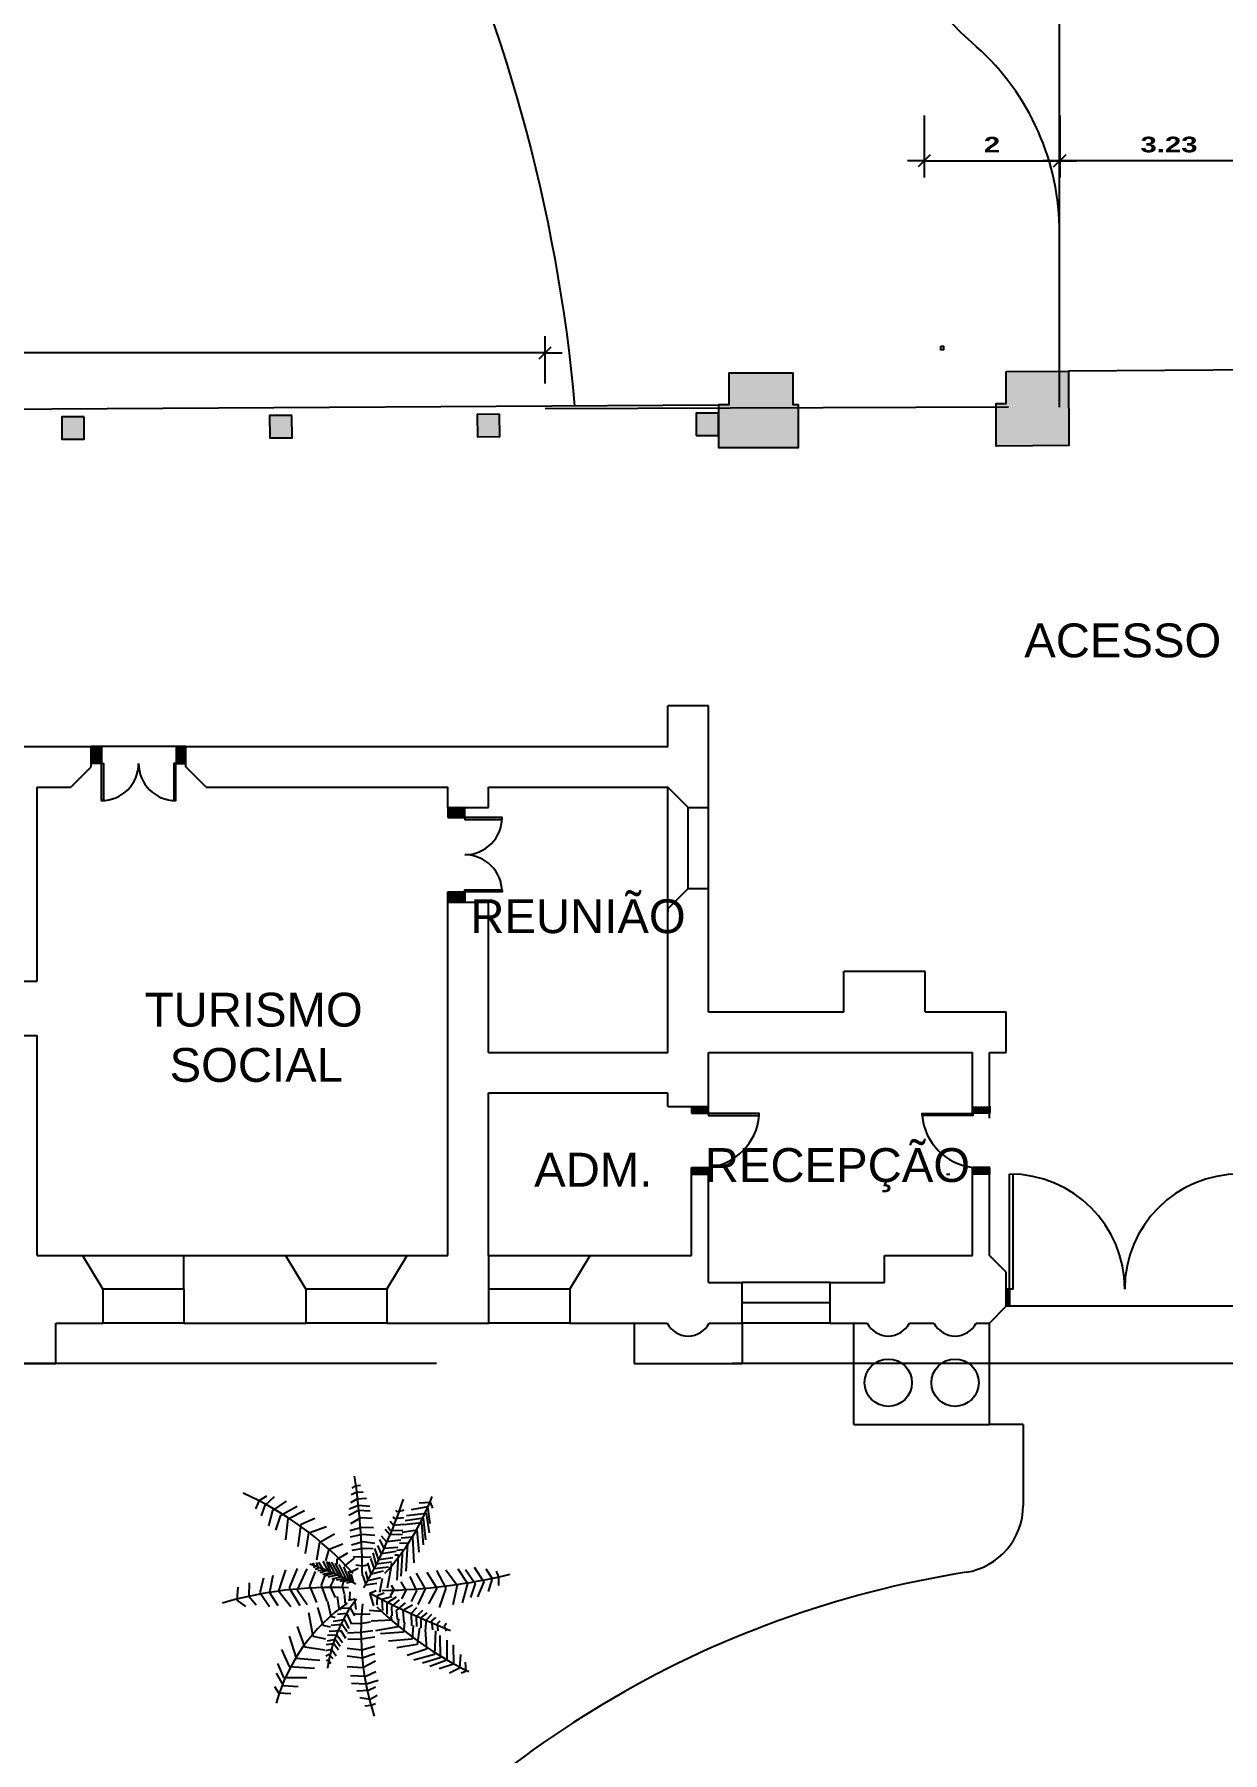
# Model space of a CAD drawing. Extents: x 346 to 515, y 162 to 297.
# Drawn here: x 440.3 to 457.85, y 182.73 to 208.13 of the extents above; entities that cross this region are included whole.
import ezdxf

# ---------------------------------------------------------------- set-up
doc = ezdxf.new("R2010")
doc.units = 0
doc.header["$LTSCALE"] = 35
doc.linetypes.add('HIDDEN', pattern=[0.375, 0.25, -0.125])
doc.layers.get('0').update_dxf_attribs({"linetype": 'CONTINUOUS'})
doc.layers.get('DEFPOINTS').update_dxf_attribs({"color": 2, "linetype": 'CONTINUOUS'})
for name, color, linetype in [('COTAS_100', 13, 'CONTINUOUS'), ('COTAS_125', 13, 'CONTINUOUS'), ('JANELAS', 5, 'CONTINUOUS'), ('JARDIM', 3, 'CONTINUOUS'), ('L_DECA', 7, 'CONTINUOUS'), ('LINVISTA', 13, 'CONTINUOUS'), ('LOCAÇÃO', 7, 'CONTINUOUS'), ('LPISO', 234, 'CONTINUOUS'), ('NOVA-LINHA-PISO', 13, 'CONTINUOUS'), ('NOVO-PILARES', 1, 'CONTINUOUS'), ('PAREDECORTE', 7, 'CONTINUOUS'), ('PAREDEVISTA', 1, 'CONTINUOUS'), ('TEXTO', 2, 'CONTINUOUS')]:
    doc.layers.add(name, color=color, linetype=linetype)
doc.styles.add('ARIAL', font='arial.ttf')
doc.styles.add('REGUA60', font='cityb___.ttf', dxfattribs={"width": 1.4})
doc.dimstyles.get("Standard").update_dxf_attribs({"dimtxt": 0.18, "dimasz": 0.18, "dimexe": 0.18, "dimexo": 0.0625, "dimgap": 0.09, "dimtad": 0, "dimtih": 1, "dimtoh": 1, "dimdec": 4, "dimzin": 0, "dimdsep": 46, "dimtxsty": 'Standard', "dimcen": 0.09, "dimadec": 0, "dimazin": 0, "dimtfac": 1, "dimtdec": 4, "dimtofl": 0, "dimtmove": 0, "dimatfit": 3, "dimfxl": 1, "dimtolj": 1, "dimtzin": 0, "dimarcsym": 0})

# ---------------------------------------------------------------- blocks, each defined once
blk = doc.blocks.new('VGPAL__2')
at = {"color": 0}
for p, q in [((-27.7, 166.1), (-6.3, 180.3)), ((-25.3, 183.6), (-11, 192.8)), ((-22.1, 198.6), (-13.4, 201.9)), ((-13.4, 201.9), (-0.7, 201.9)), ((-11, 192.8), (8, 186.9)), ((-6.3, 180.3), (16, 171.1)), ((-25.3, 142), (-3.9, 156.1)), ((-24.5, 153.6), (-3.9, 167.8)), ((-3.9, 167.8), (16.9, 160.7)), ((-3.9, 156.1), (24.7, 148.6)), ((112.3, 152.9), (126.1, 153.8)), ((126.1, 153.8), (128.6, 146.8)), ((-23.7, 124.5), (-1.5, 141.1)), ((-1.5, 141.1), (27.9, 134.5)), ((87.1, 135.3), (115.6, 135.8)), ((101.4, 145.9), (121.5, 144.6)), ((115.6, 135.8), (122.3, 114.7)), ((121.5, 144.6), (129, 129.6)), ((-115.1, 104.9), (-123.3, 101.6)), ((-22.9, 110.3), (3.3, 124.5)), ((-20.5, 96.2), (3.3, 111.2)), ((3.3, 124.5), (31.9, 114.3)), ((3.3, 111.2), (26.3, 98.7)), ((41.9, 103.2), (51.1, 94.9)), ((46.5, 109), (51.5, 103.2)), ((51.5, 103.2), (64.5, 104.6)), ((51.9, 115.6), (56.1, 111.6)), ((55.3, 125.2), (59.5, 122.1)), ((56.1, 111.6), (66.2, 112.5)), ((59.5, 122.1), (66.6, 124.8)), ((66.2, 109), (101.4, 107.6)), ((72.9, 115.6), (106, 116)), ((80, 125.7), (109.8, 125.7)), ((101.4, 107.6), (109.8, 76.9)), ((106, 116), (113.9, 89.6)), ((109.8, 125.7), (119, 100.6)), ((-123.3, 101.6), (-122.4, 84.7)), ((-92.2, 101.3), (-116.9, 97.6)), ((-116.9, 97.6), (-112.8, 73.1)), ((-78.7, 100), (-107.3, 95.8)), ((-107.3, 95.8), (-103.8, 66.1)), ((-68.3, 94.8), (-100.3, 91.5)), ((-100.3, 91.5), (-96.5, 64)), ((-61, 91.5), (-93.3, 88.7)), ((-93.3, 88.7), (-90.4, 62.4)), ((-50.2, 85.1), (-82.8, 82)), ((-82.8, 82), (-79.3, 60)), ((-34.5, 77.4), (-72.4, 75.6)), ((-18.9, 80.4), (4, 93.7)), ((-14.2, 71.2), (7.2, 81.2)), ((4, 93.7), (27.1, 82.9)), ((7.2, 81.2), (23.1, 72.9)), ((32.2, 81.2), (40.6, 72.9)), ((36.4, 89.6), (45.6, 80.4)), ((39.4, 96.2), (46.9, 87.4)), ((45.6, 80.4), (59.9, 80.8)), ((46.9, 87.4), (61.6, 87.4)), ((51.1, 94.9), (63.7, 94.4)), ((61.6, 85.2), (86.3, 82.1)), ((64.1, 93.6), (93.4, 95.8)), ((86.3, 82.1), (91.3, 51.8)), ((93.4, 95.8), (102.6, 67.2)), ((-112, 62.1), (-109, 52.7)), ((-109, 52.7), (-111.4, 50.2)), ((-100.9, 62.1), (-99.4, 48.4)), ((-91, 62.1), (-89.5, 46.8)), ((-82.3, 60.6), (-81.7, 42.6)), ((-76.4, 60.3), (-75.8, 41.7)), ((-72.4, 75.6), (-70.6, 58.2)), ((-68, 57.9), (-65.1, 36.8)), ((-63, 68.3), (-63.3, 56)), ((-22, 65.8), (-63, 68.3)), ((-56.9, 53.6), (-55.7, 33.4)), ((-53.7, 60.9), (-52.5, 52.1)), ((-14.7, 58.5), (-53.7, 60.9)), ((-50.8, 50.8), (-47.6, 29.1)), ((-45.8, 54.5), (-45.8, 49)), ((-8.6, 52.4), (-45.8, 54.5)), ((-6.3, 57.9), (6.4, 65.4)), ((6.4, 65.4), (19.1, 58.7)), ((16.3, 50.9), (25.1, 37.3)), ((20.5, 55.3), (30.1, 43.9)), ((24.7, 64.1), (36, 50.9)), ((28.5, 75.1), (36.4, 61)), ((36, 50.9), (50.7, 53.1)), ((36.4, 61), (54.4, 62.3)), ((40.6, 72.9), (58.6, 73.8)), ((48.6, 54.4), (60.3, 53.6)), ((54, 63.2), (68.3, 61.9)), ((58.2, 76), (78.3, 74.7)), ((60.3, 53.6), (66.2, 20.6)), ((68.3, 61.9), (70.8, 27.6)), ((78.3, 74.7), (81.3, 39.5)), ((-99.4, 48.4), (-102.3, 46.6)), ((-89.5, 46.8), (-95.3, 42.3)), ((-81.7, 42.6), (-87.5, 38.6)), ((-75.8, 41.7), (-83.4, 34.6)), ((-65.1, 36.8), (-73.8, 29.4)), ((-55.7, 33.4), (-68.8, 26.7)), ((-47.6, 29.1), (-59.8, 23.9)), ((-38.8, 25.5), (-55.5, 19.6)), ((-41.5, 45.9), (-38.8, 25.5)), ((-35.4, 43.8), (-32.4, 21.2)), ((-32.4, 44.7), (-33, 42.9)), ((2.8, 38), (-32.4, 44.7)), ((-28.1, 39.8), (-25.5, 19)), ((-22, 31.9), (-17.3, 13.8)), ((-8.3, 9.3), (-12.6, 28.2)), ((-10.9, 30.4), (9.8, 26.4)), ((5.4, 47.8), (-1, 43.8)), ((13.9, 42.6), (5.4, 47.8)), ((10.4, 33.3), (14.6, 22.8)), ((15.9, 44.3), (19.7, 29.8)), ((19.7, 29.8), (36.4, 30.7)), ((25.1, 37.3), (41.4, 37.3)), ((30.1, 43.9), (44, 44.3)), ((37.7, 30.2), (36.4, 10.9)), ((44, 43), (50.3, 43.9)), ((50.3, 43.9), (51.9, 14)), ((-138.7, 2.2), (-138.2, -7.9)), ((-129.4, 7.1), (-128.6, -7.2)), ((-117.5, 12), (-118.9, -4.5)), ((-110.8, 12.6), (-111.7, -4.5)), ((-99.7, 15.7), (-100.9, -1.4)), ((-86, 17.5), (-86.6, 0.1)), ((-86.6, 0.1), (-81.4, -17.6)), ((-74.7, 19.3), (-76.4, 0.7)), ((-76.4, 0.7), (-72.4, -17)), ((-62.7, 19.6), (-65.4, 1.9)), ((-65.4, 1.9), (-60.4, -15.2)), ((-54.9, 16.9), (-55.7, 2.8)), ((-55.7, 2.8), (-52.5, -14.6)), ((-32.4, 21.2), (-49.3, 16.9)), ((-42.9, 2.5), (-43.2, -12.8)), ((-42.4, 14.2), (-42.9, 2.5)), ((-25.5, 19), (-40.9, 13.5)), ((-17.3, 13.8), (-34.2, 9)), ((-30.7, 8.3), (-29.5, 1.3)), ((-29.5, 1.3), (-30.7, -8.8)), ((-21.4, 5.6), (-8.3, 9.3)), ((-15, 1.6), (-1.6, 5.9)), ((-1.6, 5.9), (-4.2, 22.4)), ((7.2, 21.5), (11.2, 12)), ((11.2, 12), (29.3, 17.5)), ((14.6, 22.8), (28, 22.3)), ((41.4, 12.7), (41.9, -4.1)), ((53.6, 13.1), (55.7, -2.3)), ((66.2, 16.6), (68.7, -1.9)), ((75.8, 19.3), (79.2, -4.1)), ((89.6, 19.3), (94.7, 0.3)), ((94.7, 0.3), (92.2, -21.6)), ((100.1, 19.3), (106.8, 0.8)), ((106.8, 0.8), (103.9, -21.6)), ((111, 20.6), (120.7, 1.7)), ((120.7, 1.7), (119.4, -21.6)), ((126.9, 21), (133.6, 6.1)), ((133.6, 6.1), (132.8, -16.4)), ((139.5, 24.1), (145, 6.9)), ((145, 6.9), (144.1, -15)), ((149.6, 20.6), (154.2, 10)), ((154.2, 10), (155.4, -7.1)), ((161.7, 22.8), (167.6, 12.7)), ((167.6, 12.7), (165.1, -2.7)), ((174.3, 20.6), (176.8, 14)), ((176.8, 14), (177.6, 4.7)), ((-148.7, -1.7), (-147.5, -10.3)), ((-147.5, -10.3), (-144.6, -14.6)), ((-138.2, -7.9), (-134.7, -15.5)), ((-128.6, -7.2), (-123, -16.7)), ((-118.9, -4.5), (-113.7, -18.3)), ((-111.7, -4.5), (-104.4, -19.2)), ((-100.9, -1.4), (-91.9, -16.7)), ((-39.6, -36.2), (-49.1, -20.4)), ((-29.3, -25.4), (-41.2, -10.4)), ((-31.7, -33.6), (-11.3, -23.3)), ((-28.3, -26.7), (-9.6, -18.8)), ((-26, -5.4), (-20.2, -17)), ((-22.2, -19.8), (-8.7, -15.5)), ((-17.4, -15.8), (-6.7, -12.5)), ((-11.3, -23.3), (-8.5, -37.6)), ((-9.6, -18.8), (-6.7, -32.5)), ((-8.7, -15.5), (-6.2, -28.4)), ((-6.7, -12.5), (-4.2, -22.6)), ((11.8, -25.2), (0.2, -28.6)), ((8.6, -17.6), (19.4, -17.9)), ((12.7, -25.3), (24.6, -25)), ((19.4, -17.9), (18.5, -15.8)), ((34.3, -8.2), (19.4, -10.3)), ((19.4, -10.3), (21.4, -20.1)), ((24.6, -25), (25.5, -21.9)), ((32.2, -17), (44.1, -10.4)), ((32.5, -17.7), (33.2, -29.9)), ((40.2, -22.6), (56.6, -14.9)), ((41.4, -35.5), (40.2, -22.6)), ((41.9, -4.1), (41, -11.5)), ((49.4, -26), (62.7, -18.8)), ((55.7, -2.3), (55.3, -14.6)), ((56.2, -28.9), (67.4, -21.5)), ((77.5, -23.4), (66.2, -30.4)), ((68.7, -1.9), (69.5, -20.8)), ((79.2, -4.1), (78.3, -20.3)), ((-65, -62), (-76.9, -40.4)), ((-54.7, -47.9), (-62.6, -27.9)), ((-37.2, -52.9), (-54.7, -47.9)), ((-32.4, -36.2), (-39.6, -36.2)), ((-36.9, -57.4), (-22.9, -50.1)), ((-36.3, -52.2), (-19.6, -45.4)), ((-36, -49), (-19, -40)), ((-35.2, -44.7), (-16.7, -34.2)), ((-33.8, -39.4), (-13.7, -29.1)), ((-22.9, -50.1), (-19.4, -61.3)), ((-19.6, -45.4), (-17.1, -57.8)), ((-19, -40), (-14.4, -55.2)), ((-16.7, -34.2), (-13.1, -49.9)), ((-13.7, -29.1), (-10.1, -43.9)), ((0.9, -46), (-10.1, -40.9)), ((0.2, -28.6), (-6.4, -27.1)), ((16.8, -38.5), (0.9, -46)), ((15.6, -36.4), (33.4, -33.8)), ((22.5, -50.5), (44.4, -45.8)), ((33.4, -33.8), (34.6, -30.3)), ((44.4, -45.8), (46.4, -39)), ((51.8, -42.1), (49.4, -26)), ((57.9, -45.2), (56.2, -28.9)), ((58, -57.4), (60.3, -46.4)), ((66.2, -30.4), (67, -48)), ((84.2, -28.2), (72.5, -36.6)), ((72.5, -36.6), (73.3, -50.7)), ((89.2, -31.8), (79.2, -39.2)), ((79.2, -39.2), (81.3, -51.1)), ((94.7, -34.4), (85.5, -41.4)), ((85.5, -41.4), (86.7, -52.4)), ((103.5, -37.9), (93.8, -44.5)), ((93.8, -44.5), (95.9, -53.3)), ((107.7, -41.9), (101.4, -48)), ((101.4, -48), (103.5, -52.9)), ((114.8, -45.4), (109.8, -48.9)), ((109.8, -48.9), (110.6, -52.4)), ((-91.2, -89.5), (-100.2, -69.1)), ((-78.5, -77.9), (-88, -52)), ((-38.8, -66.2), (-65, -62)), ((-35.4, -63.6), (-23.3, -56.5)), ((-34.9, -67.3), (-25.8, -63.6)), ((-34.2, -72.2), (-27.9, -69.4)), ((-27.9, -69.4), (-27.4, -71.6)), ((-25.8, -63.6), (-24.6, -68.8)), ((-23.3, -56.5), (-22.4, -64.9)), ((-0.5, -76.5), (-21.7, -68.4)), ((-1.2, -59.3), (-14.4, -54.4)), ((22.3, -51), (-1.2, -59.3)), ((24.5, -66.4), (-0.5, -76.5)), ((31.6, -65.4), (58, -57.4)), ((39, -78.7), (73.9, -72)), ((73.9, -72), (77.9, -53.7)), ((89.7, -84.5), (94.5, -54.5)), ((106.4, -97), (109.6, -62)), ((119.1, -107), (121.5, -69.5)), ((-104.6, -119.5), (-118.1, -95.3)), ((-99.1, -108.7), (-111.8, -84.5)), ((-58.6, -93.7), (-91.2, -89.5)), ((-48.3, -82.8), (-78.5, -77.9)), ((-26.1, -95.3), (2.5, -107)), ((-25.3, -81.2), (5.6, -95.3)), ((2.5, -107), (28.6, -91.2)), ((5.6, -95.3), (27.1, -80.4)), ((59.6, -95.3), (89.7, -84.5)), ((73.9, -107), (106.4, -97)), ((135, -115.3), (135, -81.2)), ((146.9, -116.1), (148.5, -93.7)), ((-111.8, -131.1), (-125.3, -111.2)), ((-82.4, -127), (-104.6, -119.5)), ((-68.4, -112.1), (-99.1, -108.7)), ((-23.7, -112.8), (7.2, -122.8)), ((7.2, -122.8), (30.2, -104.5)), ((9.6, -136.1), (28.6, -123.7)), ((93.7, -118.6), (119.1, -107)), ((114.3, -124.5), (135, -115.3)), ((128.6, -126.2), (146.9, -116.1)), ((148.5, -128.6), (158, -122.8)), ((158, -122.8), (158.8, -104.5)), ((-125.3, -152.8), (-133.2, -140.3)), ((-119.7, -142.8), (-132.4, -128.6)), ((-125.3, -151.9), (-114.2, -157)), ((-103.8, -147.8), (-119.7, -142.8)), ((-88.8, -137), (-111.8, -131.1)), ((-15.8, -131.1), (9.6, -136.1)), ((-11.8, -145.3), (9.6, -150.3)), ((9.6, -150.3), (30.2, -136.1)), ((-4.7, -166.1), (14.9, -166.6)), ((14.9, -166.6), (27.9, -156.1)), ((20.7, -184.4), (30.2, -171.9)), ((1.7, -182.8), (20.7, -184.4))]:
    blk.add_line(p, q, dxfattribs=at)
for centre, radius, start, end in [((-830, 19.6), 836.6, 0.739, 13.8109), ((-356.1, 396.7), 538.2, 315.9636, 333.7318), ((-944.9, 526.2), 1084.9, 331.6939, 338.6524), ((-256.3, -224.6), 351.3, 47.4737, 69.2954), ((-342, -590.2), 686, 59.8381, 71.8484), ((-10.8, -1015.9), 1016.9, 90.2413, 98.5833), ((67.3, 408.2), 409.3, 264.2297, 287.7669), ((310.7, -377.8), 491.7, 132.0685, 155.6843), ((341.3, -196.9), 392.2, 151.3416, 162.1709), ((579.4, -44.7), 577.2, 177.5116, 196.1981), ((150.2, 161.4), 213.8, 232.3504, 262.2028), ((247.2, 134.8), 271.6, 215.1709, 254.1496)]:
    blk.add_arc(centre, radius, start, end, dxfattribs=at)
blk = doc.blocks.new('COTATR')
at = {"color": 6}
blk.add_line((-71, -71), (71, 71), dxfattribs=at)
at = {"color": 0, "linetype": 'ByBlock'}
blk.add_line((0, 0), (200, 0), dxfattribs=at)
blk = doc.blocks.new('*D31')
at = {"color": 0, "linetype": 'ByBlock'}
for p, q in [((454.69, 206.928), (454.69, 206.011)), ((457.919, 206.928), (457.919, 206.011)), ((457.918, 206.261), (454.691, 206.261))]:
    blk.add_line(p, q, dxfattribs=at)
at = {"layer": 'DEFPOINTS', "color": 0, "linetype": 'ByBlock'}
for p in [(454.69, 207.303), (457.919, 207.303), (454.69, 206.261)]:
    blk.add_point(p, dxfattribs=at)
at = {"color": 0, "linetype": 'ByBlock', "xscale": 0.00125, "yscale": 0.00125, "zscale": 0.00125, "rotation": 180}
blk.add_blockref('COTATR', (454.69, 206.261), dxfattribs=at)
at = {"color": 0, "linetype": 'ByBlock', "xscale": 0.00125, "yscale": 0.00125, "zscale": 0.00125}
blk.add_blockref('COTATR', (457.919, 206.261), dxfattribs=at)
at = {"color": 2, "linetype": 'ByBlock', "insert": (456.305, 206.499), "char_height": 0.2313, "attachment_point": 5, "style": 'REGUA60'}
blk.add_mtext('\\A1;3.23', dxfattribs=at)
blk = doc.blocks.new('*D32')
at = {"color": 0, "linetype": 'ByBlock'}
for p, q in [((452.69, 206.928), (452.69, 206.011)), ((454.69, 206.928), (454.69, 206.011)), ((452.691, 206.261), (454.688, 206.261))]:
    blk.add_line(p, q, dxfattribs=at)
at = {"layer": 'DEFPOINTS', "color": 0, "linetype": 'ByBlock'}
for p in [(452.69, 207.303), (454.69, 207.303), (454.69, 206.261)]:
    blk.add_point(p, dxfattribs=at)
at = {"color": 0, "linetype": 'ByBlock', "xscale": 0.00125, "yscale": 0.00125, "zscale": 0.00125, "rotation": 180}
blk.add_blockref('COTATR', (452.69, 206.261), dxfattribs=at)
at = {"color": 0, "linetype": 'ByBlock', "xscale": 0.00125, "yscale": 0.00125, "zscale": 0.00125}
blk.add_blockref('COTATR', (454.69, 206.261), dxfattribs=at)
at = {"color": 2, "linetype": 'ByBlock', "insert": (453.69, 206.499), "char_height": 0.2313, "attachment_point": 5, "style": 'REGUA60'}
blk.add_mtext('\\A1;2', dxfattribs=at)
blk = doc.blocks.new('*D35')
at = {"color": 0, "linetype": 'ByBlock'}
blk.add_line((433.237, 223.781), (431.572, 225.294), dxfattribs=at)
at = {"layer": 'DEFPOINTS', "color": 0, "linetype": 'ByBlock'}
for p in [(431.572, 225.294), (474.876, 185.935)]:
    blk.add_point(p, dxfattribs=at)
at = {"color": 0, "linetype": 'ByBlock', "xscale": 0.001, "yscale": 0.001, "zscale": 0.001, "rotation": 137.7321252080714}
blk.add_blockref('COTATR', (431.572, 225.294), dxfattribs=at)
at = {"color": 2, "linetype": 'ByBlock', "insert": (432.922, 224.328), "char_height": 0.185, "attachment_point": 5, "rotation": 317.7321, "style": 'REGUA60'}
blk.add_mtext('\\A1;R58.52', dxfattribs=at)
blk = doc.blocks.new('*D78')
at = {"color": 0, "linetype": 'ByBlock'}
for p, q in [((428.287, 202.897), (428.287, 203.67)), ((447.846, 202.97), (447.846, 203.67)), ((447.844, 203.42), (428.288, 203.42))]:
    blk.add_line(p, q, dxfattribs=at)
at = {"layer": 'DEFPOINTS', "color": 0, "linetype": 'ByBlock'}
for p in [(428.287, 203.42), (428.287, 202.522), (447.846, 202.595)]:
    blk.add_point(p, dxfattribs=at)
at = {"color": 0, "linetype": 'ByBlock', "xscale": 0.00125, "yscale": 0.00125, "zscale": 0.00125, "rotation": 180}
blk.add_blockref('COTATR', (428.287, 203.42), dxfattribs=at)
at = {"color": 0, "linetype": 'ByBlock', "xscale": 0.00125, "yscale": 0.00125, "zscale": 0.00125}
blk.add_blockref('COTATR', (447.846, 203.42), dxfattribs=at)
at = {"color": 2, "linetype": 'ByBlock', "insert": (438.066, 203.659), "char_height": 0.2313, "attachment_point": 5, "style": 'REGUA60'}
blk.add_mtext('\\A1;19.56', dxfattribs=at)

msp = doc.modelspace()

# ---------------------------------------------------------------- hatches: boundary and pattern name
at = {"layer": 'NOVO-PILARES'}
h = msp.add_hatch(color=256, dxfattribs=at)
h.paths.add_polyline_path([(428.20521, 266.74258), (428.53521, 266.74258), (428.53521, 267.07258), (428.20521, 267.07258)])
h.paths.add_polyline_path([(428.21378, 263.19829), (428.54378, 263.19829), (428.54378, 263.52829), (428.21378, 263.52829)])
h.paths.add_polyline_path([(428.22236, 259.65401), (428.55236, 259.65401), (428.55236, 259.98401), (428.22236, 259.98401)])
h.paths.add_polyline_path([(428.23093, 256.10972), (428.56093, 256.10972), (428.56093, 256.43972), (428.23093, 256.43972)])
h.paths.add_polyline_path([(428.2395, 252.56544), (428.5695, 252.56544), (428.5695, 252.89544), (428.2395, 252.89544)])
h.paths.add_polyline_path([(428.24807, 249.02115), (428.57807, 249.02115), (428.57807, 249.35115), (428.24807, 249.35115)])
h.paths.add_polyline_path([(484.39376, 241.59211), (484.72376, 241.59211), (484.72376, 241.92211), (484.39376, 241.92211)])
h.paths.add_polyline_path([(484.493, 238.05725), (484.823, 238.05725), (484.823, 238.38725), (484.493, 238.38725)])
h.paths.add_polyline_path([(484.59224, 234.5224), (484.92224, 234.5224), (484.92224, 234.8524), (484.59224, 234.8524)])
h.paths.add_polyline_path([(484.69148, 230.98754), (485.02148, 230.98754), (485.02148, 231.31754), (484.69148, 231.31754)])
h.paths.add_polyline_path([(484.79072, 227.45268), (485.12072, 227.45268), (485.12072, 227.78268), (484.79072, 227.78268)])
h.paths.add_polyline_path([(483.70259, 266.81775), (484.03259, 266.81775), (484.03259, 267.14775), (483.70259, 267.14775)])
h.paths.add_polyline_path([(483.7997, 263.25759), (484.1297, 263.25759), (484.1297, 263.58759), (483.7997, 263.58759)])
h.paths.add_polyline_path([(483.89681, 259.69744), (484.22681, 259.69744), (484.22681, 260.02744), (483.89681, 260.02744)])
h.paths.add_polyline_path([(483.99393, 256.13729), (484.32393, 256.13729), (484.32393, 256.46729), (483.99393, 256.46729)])
h.paths.add_polyline_path([(484.09104, 252.57714), (484.42104, 252.57714), (484.42104, 252.90714), (484.09104, 252.90714)])
h.paths.add_polyline_path([(484.18815, 249.01699), (484.51815, 249.01699), (484.51815, 249.34699), (484.18815, 249.34699)])
h.paths.add_polyline_path([(448.35967, 270.47028), (448.68966, 270.47089), (448.68905, 270.80089), (448.35905, 270.80027)])
h.paths.add_polyline_path([(445.02676, 270.46716), (445.35676, 270.46777), (445.35615, 270.79777), (445.02615, 270.79715)])
h.paths.add_polyline_path([(441.69386, 270.46404), (442.02386, 270.46465), (442.02324, 270.79465), (441.69325, 270.79404)])
h.paths.add_polyline_path([(438.36096, 270.46092), (438.69096, 270.46153), (438.69034, 270.79153), (438.36034, 270.79092)])
h.paths.add_polyline_path([(435.02806, 270.4578), (435.35806, 270.45841), (435.35744, 270.78841), (435.02744, 270.7878)])
h.paths.add_polyline_path([(431.69516, 270.45468), (432.02516, 270.45529), (432.02454, 270.78529), (431.69454, 270.78468)])
h.paths.add_polyline_path([(480.42533, 270.86463), (480.09533, 270.86432), (480.09564, 270.53432), (480.42564, 270.53463)])
h.paths.add_polyline_path([(477.07977, 270.8558), (476.74977, 270.85549), (476.75008, 270.52549), (477.08008, 270.5258)])
h.paths.add_polyline_path([(473.73421, 270.84697), (473.40421, 270.84666), (473.40451, 270.51666), (473.73451, 270.51697)])
h.paths.add_polyline_path([(470.38865, 270.83814), (470.05865, 270.83783), (470.05895, 270.50783), (470.38895, 270.50814)])
h.paths.add_polyline_path([(467.04308, 270.82931), (466.71309, 270.82901), (466.71339, 270.49901), (467.04339, 270.49931)])
h.paths.add_polyline_path([(463.69752, 270.82048), (463.36752, 270.82018), (463.36783, 270.49018), (463.69783, 270.49048)])
h.paths.add_polyline_path([(428.25664, 241.59401), (428.58664, 241.59401), (428.58664, 241.92401), (428.25664, 241.92401)])
h.paths.add_polyline_path([(428.25664, 238.04115), (428.58664, 238.04115), (428.58664, 238.37115), (428.25664, 238.37115)])
h.paths.add_polyline_path([(428.25664, 234.48829), (428.58664, 234.48829), (428.58664, 234.81829), (428.25664, 234.81829)])
h.paths.add_polyline_path([(428.25664, 230.93544), (428.58664, 230.93544), (428.58664, 231.26544), (428.25664, 231.26544)])
h.paths.add_polyline_path([(484.29465, 245.28271), (484.62452, 245.29197), (484.61526, 245.62184), (484.28539, 245.61258)])
h.paths.add_polyline_path([(483.60548, 270.54331), (483.93548, 270.5429), (483.93589, 270.8729), (483.60589, 270.87331)])
h.paths.add_polyline_path([(428.25664, 245.31186), (428.58664, 245.31186), (428.58664, 245.64186), (428.25664, 245.64186)])
h.paths.add_polyline_path([(428.52664, 270.78186), (428.19664, 270.78186), (428.19664, 270.45186), (428.52664, 270.45186)])
h.paths.add_polyline_path([(459.75662, 270.533), (460.18662, 270.53247), (460.18715, 270.96247), (459.75715, 270.963)])
h.paths.add_polyline_path([(451.85662, 270.54283), (452.28662, 270.5423), (452.28716, 270.9723), (451.85716, 270.97283)])
h.paths.add_polyline_path([(485.30088, 209.44603), (485.63088, 209.44603), (485.63088, 209.77603), (485.30088, 209.77603)])
h.paths.add_polyline_path([(485.2016, 212.98213), (485.5316, 212.98213), (485.5316, 213.31213), (485.2016, 213.31213)])
h.paths.add_polyline_path([(484.88996, 223.91782), (485.21996, 223.91782), (485.21996, 224.24782), (484.88996, 224.24782)])
h.paths.add_polyline_path([(484.9892, 220.38297), (485.3192, 220.38297), (485.3192, 220.71297), (484.9892, 220.71297)])
h.paths.add_polyline_path([(428.25664, 227.38258), (428.58664, 227.38258), (428.58664, 227.71258), (428.25664, 227.71258)])
h.paths.add_polyline_path([(428.25664, 223.82972), (428.58664, 223.82972), (428.58664, 224.15972), (428.25664, 224.15972)])
h.paths.add_polyline_path([(428.25664, 216.56986), (428.25664, 216.23986), (428.58664, 216.23986), (428.58664, 216.56986)])
h.paths.add_polyline_path([(428.25664, 213.02786), (428.25664, 212.69786), (428.58664, 212.69786), (428.58664, 213.02786)])
h.paths.add_polyline_path([(428.25664, 209.48586), (428.25664, 209.15586), (428.58664, 209.15586), (428.58664, 209.48586)])
h.paths.add_polyline_path([(485.09783, 216.67398), (485.4277, 216.68324), (485.41843, 217.01311), (485.08856, 217.00385)])
h.paths.add_polyline_path([(428.25664, 220.11186), (428.58664, 220.11186), (428.58664, 220.44186), (428.25664, 220.44186)])
h.paths.add_polyline_path([(467.89677, 202.52971), (467.56677, 202.5294), (467.56708, 202.1994), (467.89708, 202.19971)])
h.paths.add_polyline_path([(471.4494, 202.52971), (471.1194, 202.5294), (471.11971, 202.1994), (471.44971, 202.19971)])
h.paths.add_polyline_path([(475.00203, 202.52971), (474.67203, 202.5294), (474.67234, 202.1994), (475.00234, 202.19971)])
h.paths.add_polyline_path([(478.55466, 202.52971), (478.22466, 202.5294), (478.22497, 202.1994), (478.55497, 202.19971)])
h.paths.add_polyline_path([(482.10729, 202.52971), (481.77729, 202.5294), (481.7776, 202.1994), (482.1076, 202.19971)])
h.paths.add_polyline_path([(485.40015, 205.90992), (485.73015, 205.90992), (485.73015, 206.23992), (485.40015, 206.23992)])
h.paths.add_polyline_path([(485.50418, 202.19968), (485.83405, 202.20894), (485.82479, 202.53881), (485.49492, 202.52955)])
h.paths.add_polyline_path([(431.82158, 202.42156), (431.49159, 202.41926), (431.49389, 202.08927), (431.82388, 202.09157)])
h.paths.add_polyline_path([(434.89153, 202.44011), (434.56154, 202.43781), (434.56384, 202.10782), (434.89383, 202.11012)])
h.paths.add_polyline_path([(437.96147, 202.45866), (437.63148, 202.45635), (437.63378, 202.12636), (437.96377, 202.12867)])
h.paths.add_polyline_path([(441.03142, 202.4772), (440.70142, 202.4749), (440.70373, 202.14491), (441.03372, 202.14721)])
h.paths.add_polyline_path([(444.10136, 202.49575), (443.77137, 202.49345), (443.77367, 202.16346), (444.10366, 202.16576)])
h.paths.add_polyline_path([(447.17131, 202.5143), (446.84131, 202.512), (446.84362, 202.182), (447.17361, 202.18431)])
h.paths.add_polyline_path([(428.25664, 205.94386), (428.25664, 205.61386), (428.58664, 205.61386), (428.58664, 205.94386)])
h.paths.add_polyline_path([(428.25664, 202.07186), (428.58664, 202.07186), (428.58664, 202.40186), (428.25664, 202.40186)])
h = msp.add_hatch(color=256, dxfattribs=at)
h.paths.add_polyline_path([(458.74303, 202.07292), (458.73536, 203.17289), (459.68534, 203.17951), (459.68862, 202.70952), (459.83861, 202.71039), (459.843, 202.0804)])
h.paths.add_polyline_path([(454.65546, 203.14446), (455.57544, 203.15087), (455.58311, 202.0509), (454.50547, 202.04428), (454.50547, 202.67428), (454.65546, 202.67446)])
h.paths.add_polyline_path([(463.84334, 202.5311), (463.84334, 202.7311), (463.76334, 202.7311), (463.76334, 203.2011), (462.78334, 203.2011), (462.78334, 202.7311), (462.66334, 202.7311), (462.66334, 202.1011), (463.84334, 202.1011)])
h.paths.add_polyline_path([(451.58554, 202.45251), (451.58554, 202.65251), (451.50554, 202.65251), (451.50554, 203.12251), (450.55554, 203.12251), (450.55554, 202.65251), (450.40554, 202.65233), (450.40554, 202.02233), (451.58554, 202.02251)])
h = msp.add_hatch(color=256, dxfattribs=at)
h.paths.add_polyline_path([(450.07675, 202.20226), (450.40675, 202.20226), (450.40675, 202.53226), (450.07675, 202.53226)])
h.paths.add_polyline_path([(463.85902, 202.19099), (464.18889, 202.20025), (464.17963, 202.53012), (463.84976, 202.52086)])

# ---------------------------------------------------------------- linework, layer by layer
at = {"layer": 'JANELAS'}
for p, q in [((442.53714, 197.60324), (441.14028, 197.60324)), ((449.65714, 195.20324), (449.65714, 197.00324)), ((449.95714, 195.50324), (449.95714, 196.70324)), ((450.25714, 195.50324), (450.25714, 196.70324)), ((453.77564, 191.28511), (453.82564, 191.28511)), ((454.70714, 189.58511), (454.70714, 191.28511)), ((454.75714, 189.58511), (454.75714, 191.28511)), ((441.00714, 190.08324), (442.50714, 190.08324)), ((444.00714, 190.08324), (445.80714, 190.08324)), ((447.00714, 190.08324), (448.50714, 190.08324)), ((442.50714, 189.58324), (441.30714, 189.58324)), ((445.50714, 189.58324), (444.30714, 189.58324)), ((448.20714, 189.58324), (447.00714, 189.58324)), ((452.05714, 189.68324), (450.75714, 189.68324)), ((454.75714, 189.58511), (454.70714, 189.58511)), ((452.05714, 189.38324), (450.75714, 189.38324)), ((442.50714, 189.08324), (441.30714, 189.08324)), ((445.50714, 189.08324), (444.30714, 189.08324)), ((448.20714, 189.08324), (447.00714, 189.08324)), ((452.05714, 189.08324), (450.75714, 189.08324))]:
    msp.add_line(p, q, dxfattribs=at)
for points in [[(441.28714, 197.35324), (441.31714, 197.35324), (441.31714, 196.80324), (441.28714, 196.80324), (441.28714, 197.35324)], [(442.38714, 197.35324), (442.35714, 197.35324), (442.35714, 196.80324), (442.38714, 196.80324), (442.38714, 197.35324)], [(446.65714, 196.55324), (446.65714, 196.52324), (447.20714, 196.52324), (447.20714, 196.55324), (446.65714, 196.55324)], [(446.65714, 195.45324), (446.65714, 195.48324), (447.20714, 195.48324), (447.20714, 195.45324), (446.65714, 195.45324)], [(450.25714, 192.18009), (450.25714, 192.15009), (451.00714, 192.15009), (451.00714, 192.18009), (450.25714, 192.18009)], [(454.1646, 192.18009), (454.1646, 192.15009), (453.4146, 192.15009), (453.4146, 192.18009), (454.1646, 192.18009)]]:
    msp.add_lwpolyline(points, dxfattribs=at)
for centre, radius, start, end in [((441.28714, 197.35324), 0.55, 270, 360), ((442.38714, 197.35324), 0.55, 180, 270), ((446.65714, 196.55324), 0.55, 270, 0), ((446.65714, 195.45324), 0.55, 0, 90), ((450.1669, 192.22168), 0.84328, 276.14282, 355.130527), ((454.25484, 192.22168), 0.84328, 184.869473, 263.85718), ((454.70714, 189.58511), 1.7, 0, 90), ((458.10714, 189.58511), 1.7, 90, 180)]:
    msp.add_arc(centre, radius, start, end, dxfattribs=at)
at = {"layer": 'L_DECA'}
msp.add_lwpolyline([(453.68957, 203.52093), (453.72725, 203.52093), (453.72725, 203.46775), (453.68957, 203.46775)], close=True, dxfattribs=at)
for centre, radius, start, end in [((457.19352, 211.43526), 4.5854, 139.538292, 229.538292), ((451.75305, 205.19698), 3.69259, 359.863758, 48.125221)]:
    msp.add_arc(centre, radius, start, end, dxfattribs=at)
at = {"layer": 'LINVISTA', "color": 1}
msp.add_line((455.44563, 202.62093), (455.44563, 224.99805), dxfattribs=at)
at = {"layer": 'LOCAÇÃO'}
for q in [(454.40714, 187.58324), (454.90714, 186.38672)]:
    msp.add_line((454.90714, 187.58324), q, dxfattribs=at)
for centre, radius, start, end in [((453.90714, 186.38672), 1, 278.989299, 0), ((456.40714, 170.58324), 15, 98.989299, 142.717071)]:
    msp.add_arc(centre, radius, start, end, dxfattribs=at)
at = {"layer": 'LPISO'}
for p, q in [((454.68957, 202.62093), (447.84552, 202.59508)), ((441.13714, 197.57764), (441.16273, 197.60324)), ((441.13714, 197.55519), (441.18518, 197.60324)), ((441.13714, 197.53274), (441.20763, 197.60324)), ((441.13714, 197.51029), (441.23008, 197.60324)), ((441.13714, 197.48784), (441.25253, 197.60324)), ((441.13714, 197.46539), (441.27498, 197.60324)), ((441.13714, 197.60009), (441.14028, 197.60324)), ((441.13714, 197.44294), (441.28714, 197.59294)), ((441.14028, 197.60324), (441.28714, 197.60324)), ((441.28714, 197.60324), (441.28714, 197.35324)), ((442.53714, 197.60324), (442.39028, 197.60324)), ((442.39028, 197.60324), (442.39028, 197.35324)), ((442.54028, 197.44294), (442.39028, 197.59294)), ((442.54028, 197.46539), (442.40243, 197.60324)), ((442.54028, 197.48784), (442.42488, 197.60324)), ((442.54028, 197.51029), (442.44733, 197.60324)), ((442.54028, 197.53274), (442.46978, 197.60324)), ((442.54028, 197.55519), (442.49224, 197.60324)), ((442.54028, 197.57764), (442.51469, 197.60324)), ((442.54028, 197.60009), (442.53714, 197.60324)), ((441.13714, 197.42049), (441.28714, 197.57049)), ((441.13714, 197.39804), (441.28714, 197.54804)), ((441.13714, 197.37559), (441.28714, 197.52559)), ((441.28714, 197.35324), (441.13714, 197.35324)), ((441.13724, 197.35324), (441.28714, 197.50314)), ((441.15969, 197.35324), (441.28714, 197.48069)), ((441.18214, 197.35324), (441.28714, 197.45824)), ((441.20459, 197.35324), (441.28714, 197.43578)), ((441.22704, 197.35324), (441.28714, 197.41333)), ((441.24949, 197.35324), (441.28714, 197.39088)), ((441.27194, 197.35324), (441.28714, 197.36843)), ((442.54028, 197.42049), (442.39028, 197.57049)), ((442.54028, 197.39804), (442.39028, 197.54804)), ((442.54028, 197.37559), (442.39028, 197.52559)), ((442.54018, 197.35324), (442.39028, 197.50314)), ((442.51773, 197.35324), (442.39028, 197.48069)), ((442.49528, 197.35324), (442.39028, 197.45824)), ((442.47283, 197.35324), (442.39028, 197.43578)), ((442.45038, 197.35324), (442.39028, 197.41333)), ((442.42793, 197.35324), (442.39028, 197.39088)), ((442.40548, 197.35324), (442.39028, 197.36843)), ((442.39028, 197.35324), (442.54028, 197.35324)), ((446.41028, 196.70638), (446.40714, 196.70324)), ((446.47763, 196.70638), (446.40714, 196.63589)), ((446.45518, 196.70638), (446.40714, 196.65834)), ((446.43273, 196.70638), (446.40714, 196.68079)), ((446.54498, 196.70638), (446.40714, 196.56853)), ((446.52253, 196.70638), (446.40714, 196.59098)), ((446.50008, 196.70638), (446.40714, 196.61343)), ((446.40714, 196.70324), (446.40714, 196.55638)), ((446.56744, 196.70638), (446.41744, 196.55638)), ((446.58989, 196.70638), (446.43989, 196.55638)), ((446.61234, 196.70638), (446.46234, 196.55638)), ((446.63479, 196.70638), (446.48479, 196.55638)), ((446.65714, 196.70628), (446.50724, 196.55638)), ((446.65714, 196.68383), (446.52969, 196.55638)), ((446.65714, 196.66138), (446.55214, 196.55638)), ((446.65714, 196.63893), (446.57459, 196.55638)), ((446.65714, 196.61648), (446.59704, 196.55638)), ((446.65714, 196.59403), (446.61949, 196.55638)), ((446.65714, 196.57158), (446.64194, 196.55638)), ((446.65714, 196.55638), (446.65714, 196.70638)), ((446.40714, 196.55638), (446.65714, 196.55638)), ((446.40714, 195.30638), (446.40714, 195.45324)), ((446.40714, 195.45324), (446.65714, 195.45324)), ((446.54498, 195.30324), (446.40714, 195.44109)), ((446.52253, 195.30324), (446.40714, 195.41863)), ((446.50008, 195.30324), (446.40714, 195.39618)), ((446.47763, 195.30324), (446.40714, 195.37373)), ((446.45518, 195.30324), (446.40714, 195.35128)), ((446.43273, 195.30324), (446.40714, 195.32883)), ((446.41028, 195.30324), (446.40714, 195.30638)), ((446.56744, 195.30324), (446.41744, 195.45324)), ((446.58989, 195.30324), (446.43989, 195.45324)), ((446.61234, 195.30324), (446.46234, 195.45324)), ((446.63479, 195.30324), (446.48479, 195.45324)), ((446.65714, 195.30334), (446.50724, 195.45324)), ((446.65714, 195.32579), (446.52969, 195.45324)), ((446.65714, 195.34824), (446.55214, 195.45324)), ((446.65714, 195.37069), (446.57459, 195.45324)), ((446.65714, 195.39314), (446.59704, 195.45324)), ((446.65714, 195.41559), (446.61949, 195.45324)), ((446.65714, 195.43804), (446.64194, 195.45324)), ((446.65714, 195.45324), (446.65714, 195.30324)), ((450.02763, 192.28324), (450.00714, 192.26274)), ((450.00714, 192.28324), (450.00714, 192.18324)), ((450.09498, 192.28324), (450.00714, 192.19539)), ((450.07253, 192.28324), (450.00714, 192.21784)), ((450.05008, 192.28324), (450.00714, 192.24029)), ((450.11744, 192.28324), (450.01744, 192.18324)), ((450.13989, 192.28324), (450.03989, 192.18324)), ((450.16234, 192.28324), (450.06234, 192.18324)), ((450.18479, 192.28324), (450.08479, 192.18324)), ((450.20724, 192.28324), (450.10724, 192.18324)), ((450.22969, 192.28324), (450.12969, 192.18324)), ((450.25214, 192.28324), (450.15214, 192.18324)), ((450.25714, 192.26578), (450.17459, 192.18324)), ((450.25714, 192.24333), (450.19704, 192.18324)), ((450.25714, 192.18324), (450.25714, 192.28324)), ((454.1646, 192.18324), (454.1646, 192.28324)), ((454.1646, 192.26578), (454.24715, 192.18324)), ((454.1646, 192.24333), (454.2247, 192.18324)), ((454.1696, 192.28324), (454.2696, 192.18324)), ((454.19205, 192.28324), (454.29205, 192.18324)), ((454.2145, 192.28324), (454.3145, 192.18324)), ((454.23695, 192.28324), (454.33695, 192.18324)), ((454.2594, 192.28324), (454.3594, 192.18324)), ((454.28185, 192.28324), (454.38185, 192.18324)), ((454.3043, 192.28324), (454.4043, 192.18324)), ((454.32675, 192.28324), (454.4146, 192.19539)), ((454.3492, 192.28324), (454.4146, 192.21784)), ((454.37166, 192.28324), (454.4146, 192.24029)), ((454.39411, 192.28324), (454.4146, 192.26274)), ((454.4146, 192.28324), (454.4146, 192.18324)), ((450.00714, 192.18324), (450.25714, 192.18324)), ((450.25714, 192.22088), (450.21949, 192.18324)), ((450.25714, 192.19843), (450.24194, 192.18324)), ((454.1646, 192.22088), (454.20225, 192.18324)), ((454.1646, 192.19843), (454.1798, 192.18324)), ((454.4146, 192.18324), (454.1646, 192.18324)), ((450.00714, 191.28324), (450.00714, 191.38324)), ((450.00714, 191.38324), (450.25714, 191.38324)), ((450.09498, 191.28324), (450.00714, 191.37109)), ((450.07253, 191.28324), (450.00714, 191.34863)), ((450.05008, 191.28324), (450.00714, 191.32618)), ((450.02763, 191.28324), (450.00714, 191.30373)), ((450.11744, 191.28324), (450.01744, 191.38324)), ((450.13989, 191.28324), (450.03989, 191.38324)), ((450.16234, 191.28324), (450.06234, 191.38324)), ((450.18479, 191.28324), (450.08479, 191.38324)), ((450.20724, 191.28324), (450.10724, 191.38324)), ((450.22969, 191.28324), (450.12969, 191.38324)), ((450.25214, 191.28324), (450.15214, 191.38324)), ((450.25714, 191.30069), (450.17459, 191.38324)), ((450.25714, 191.32314), (450.19704, 191.38324)), ((450.25714, 191.34559), (450.21949, 191.38324)), ((450.25714, 191.36804), (450.24194, 191.38324)), ((450.25714, 191.38324), (450.25714, 191.28324)), ((454.1646, 191.38324), (454.1646, 191.28324)), ((454.1646, 191.30069), (454.24715, 191.38324)), ((454.1646, 191.32314), (454.2247, 191.38324)), ((454.1646, 191.34559), (454.20225, 191.38324)), ((454.1646, 191.36804), (454.1798, 191.38324)), ((454.4146, 191.38324), (454.1646, 191.38324)), ((454.1696, 191.28324), (454.2696, 191.38324)), ((454.19205, 191.28324), (454.29205, 191.38324)), ((454.2145, 191.28324), (454.3145, 191.38324)), ((454.23695, 191.28324), (454.33695, 191.38324)), ((454.2594, 191.28324), (454.3594, 191.38324)), ((454.28185, 191.28324), (454.38185, 191.38324)), ((454.3043, 191.28324), (454.4043, 191.38324)), ((454.32675, 191.28324), (454.4146, 191.37109)), ((454.3492, 191.28324), (454.4146, 191.34863)), ((454.37166, 191.28324), (454.4146, 191.32618)), ((454.39411, 191.28324), (454.4146, 191.30373)), ((454.4146, 191.28324), (454.4146, 191.38324)), ((454.65714, 189.54539), (454.69685, 189.58511)), ((454.65714, 189.56784), (454.6744, 189.58511)), ((454.70714, 189.58511), (454.65714, 189.58511)), ((454.65714, 189.52294), (454.70714, 189.57294)), ((454.65714, 189.50049), (454.70714, 189.55049)), ((454.65714, 189.47804), (454.70714, 189.52804)), ((454.65714, 189.45559), (454.70714, 189.50559)), ((454.65714, 189.43314), (454.70714, 189.48314)), ((454.65714, 189.41069), (454.70714, 189.46069)), ((454.70714, 189.58511), (454.70714, 189.33324)), ((454.65714, 189.38824), (454.70714, 189.43824)), ((454.65714, 189.36578), (454.70714, 189.41578)), ((454.65714, 189.34333), (454.70714, 189.39333)), ((458.15714, 189.33324), (454.65714, 189.33324)), ((454.70714, 189.33324), (454.65714, 189.33324)), ((454.66949, 189.33324), (454.70714, 189.37088)), ((454.69194, 189.33324), (454.70714, 189.34843))]:
    msp.add_line(p, q, dxfattribs=at)
at = {"layer": 'NOVA-LINHA-PISO'}
msp.add_line((428.58714, 202.52236), (450.40675, 202.65219), dxfattribs=at)
at = {"layer": 'NOVO-PILARES'}
for points in [[(451.58603, 202.45308), (451.58603, 202.65308), (451.50603, 202.65308), (451.50603, 203.12308), (450.55603, 203.12308), (450.55603, 202.65308), (450.40604, 202.6529), (450.40604, 202.0229), (451.58603, 202.02308)], [(454.65596, 203.14503), (455.57594, 203.15144), (455.5836, 202.05147), (454.50596, 202.04485), (454.50596, 202.67485), (454.65596, 202.67503)], [(441.03191, 202.47777), (440.70192, 202.47547), (440.70422, 202.14548), (441.03421, 202.14778)], [(444.10186, 202.49632), (443.77186, 202.49402), (443.77417, 202.16403), (444.10416, 202.16633)], [(447.1718, 202.51487), (446.84181, 202.51257), (446.84411, 202.18257), (447.1741, 202.18488)], [(450.07675, 202.20226), (450.40675, 202.20226), (450.40675, 202.53226), (450.07675, 202.53226)]]:
    msp.add_lwpolyline(points, close=True, dxfattribs=at)
at = {"layer": 'PAREDECORTE'}
for p, q in [((449.65714, 197.60324), (449.65714, 198.20324)), ((450.25714, 198.20324), (449.65714, 198.20324)), ((450.25714, 196.70324), (450.25714, 198.20324)), ((439.18714, 197.60324), (441.13714, 197.60324)), ((441.13714, 197.30324), (441.13714, 197.60324)), ((442.53714, 197.30324), (442.53714, 197.60324)), ((442.53714, 197.60324), (449.65714, 197.60324)), ((440.83714, 197.00324), (441.13714, 197.30324)), ((442.83714, 197.00324), (442.53714, 197.30324)), ((440.33714, 197.00324), (440.83714, 197.00324)), ((440.33714, 194.13324), (440.33714, 197.00324)), ((442.83714, 197.00324), (446.40714, 197.00324)), ((446.40714, 196.70324), (446.40714, 197.00324)), ((447.00714, 197.00324), (449.65714, 197.00324)), ((447.00714, 196.70324), (447.00714, 197.00324)), ((449.65714, 197.00324), (449.95714, 196.70324)), ((446.40714, 196.70324), (447.00714, 196.70324)), ((449.95714, 196.70324), (450.25714, 196.70324)), ((446.40714, 195.30324), (447.00714, 195.30324)), ((446.40714, 190.08324), (446.40714, 195.30324)), ((447.00714, 193.08324), (447.00714, 195.30324)), ((449.95714, 195.50324), (449.65714, 195.20324)), ((449.95714, 195.50324), (450.25714, 195.50324)), ((450.25714, 193.68324), (450.25714, 195.50324)), ((449.65714, 195.20324), (449.65714, 195.15324)), ((449.65714, 193.08324), (449.65714, 195.20324)), ((452.25714, 194.28324), (453.45714, 194.28324)), ((452.25714, 193.68324), (452.25714, 194.28324)), ((453.45714, 193.68324), (453.45714, 194.28324)), ((440.08714, 194.13324), (440.33714, 194.13324)), ((450.25714, 193.68324), (452.25714, 193.68324)), ((453.45714, 193.68324), (454.65714, 193.68324)), ((454.65714, 193.08324), (454.65714, 193.68324)), ((440.08714, 193.33324), (440.33714, 193.33324)), ((440.33714, 190.08324), (440.33714, 193.33324)), ((447.00714, 193.08324), (449.65714, 193.08324)), ((450.25714, 193.08324), (454.15714, 193.08324)), ((450.25714, 192.28324), (450.25714, 193.08324)), ((454.15714, 192.15009), (454.15714, 193.08324)), ((454.40714, 193.08324), (454.65714, 193.08324)), ((454.40714, 192.11305), (454.40714, 193.08324)), ((447.00714, 190.08324), (447.00714, 192.48324)), ((447.00714, 192.48324), (449.65714, 192.48324)), ((449.65714, 192.28324), (449.65714, 192.48324)), ((449.65714, 192.28324), (450.25714, 192.28324)), ((450.00714, 190.08324), (450.00714, 191.28324)), ((450.00714, 191.28324), (450.25714, 191.28324)), ((450.25714, 189.68324), (450.25714, 191.28324)), ((454.15714, 190.08324), (454.15714, 191.38407)), ((454.4146, 191.28324), (454.1646, 191.28324)), ((454.40714, 190.08324), (454.40714, 191.35629)), ((440.33714, 190.08324), (441.00714, 190.08324)), ((441.00714, 190.08324), (441.30714, 189.58324)), ((442.50714, 189.58324), (442.50714, 190.08324)), ((442.50714, 190.08324), (444.00714, 190.08324)), ((444.00714, 190.08324), (444.30714, 189.58324)), ((445.50714, 189.58324), (445.80714, 190.08324)), ((445.80714, 190.08324), (446.40714, 190.08324)), ((447.00714, 190.08324), (447.00714, 189.58324)), ((448.20714, 189.58324), (448.50714, 190.08324)), ((448.50714, 190.08324), (450.00714, 190.08324)), ((452.85714, 189.68324), (452.85714, 190.08324)), ((452.85714, 190.08324), (454.15714, 190.08324)), ((454.65714, 189.83324), (454.40714, 190.08324)), ((454.65714, 189.33324), (454.65714, 189.83324)), ((441.30714, 189.58324), (441.30714, 189.08324)), ((442.50714, 189.58324), (442.50714, 189.08324)), ((444.30714, 189.58324), (444.30714, 189.08324)), ((445.50714, 189.58324), (445.50714, 189.08324)), ((447.00714, 189.58324), (447.00714, 189.08324)), ((448.20714, 189.58324), (448.20714, 189.08324)), ((450.25714, 189.68324), (450.75714, 189.68324)), ((450.75714, 189.08324), (450.75714, 189.68324)), ((452.05714, 189.08324), (452.05714, 189.68324)), ((452.05714, 189.68324), (452.85714, 189.68324)), ((454.40714, 189.08324), (454.65714, 189.33324)), ((440.61214, 188.48324), (440.61214, 189.08324)), ((440.61214, 189.08324), (441.30714, 189.08324)), ((442.50714, 189.08324), (444.30714, 189.08324)), ((445.50714, 189.08324), (447.00714, 189.08324)), ((448.20714, 189.08324), (449.64472, 189.08324)), ((448.99169, 189.08324), (449.63902, 189.08324)), ((450.26955, 189.08324), (450.75714, 189.08324)), ((452.05714, 189.08324), (452.60102, 189.08324)), ((453.22586, 189.08324), (453.58842, 189.08324)), ((454.21325, 189.08324), (454.40714, 189.08324)), ((439.81214, 188.48324), (440.61214, 188.48324))]:
    msp.add_line(p, q, dxfattribs=at)
for centre in [(452.91344, 188.20105), (453.90083, 188.20105)]:
    msp.add_circle(centre, 0.35, dxfattribs=at)
for centre in [(449.95714, 189.24102), (452.91344, 189.24102), (453.90083, 189.24102)]:
    msp.add_arc(centre, 0.35, 206.795648, 333.204352, dxfattribs=at)
at = {"layer": 'PAREDEVISTA'}
for p, q in [((458.73586, 203.17346), (455.57594, 203.15144)), ((449.15714, 189.08324), (449.15714, 188.48324)), ((450.75714, 189.08324), (450.75714, 188.48324)), ((452.40714, 187.58324), (452.40714, 189.08324)), ((454.40714, 187.58324), (454.40714, 189.08324)), ((449.15714, 188.48324), (450.75714, 188.48324)), ((452.40714, 187.58324), (454.40714, 187.58324))]:
    msp.add_line(p, q, dxfattribs=at)
at = {"layer": 'PAREDEVISTA', "linetype": 'HIDDEN'}
msp.add_line((498.73895, 188.48324), (415.68714, 188.48324), dxfattribs=at)
at = {"layer": 'PAREDEVISTA'}
msp.add_lwpolyline([(428.58714, 221.80773, 0.4113889), (435.29661, 222.71131, -1.19172322), (445.9464, 211.04624, -0.09118178), (448.28005, 202.63954, -2.52895172)], format="xyb", dxfattribs=at)

# ---------------------------------------------------------------- block references
at = {"layer": 'JARDIM', "xscale": 0.01, "yscale": 0.01, "zscale": 0.01, "rotation": 270}
msp.add_blockref('VGPAL__2', (445.13342, 185.1959), dxfattribs=at)

# ---------------------------------------------------------------- texts
at = {"layer": 'TEXTO', "style": 'ARIAL'}
for s, p in [('ACESSO', (454.92274, 198.9216)), ('REUNIÃO', (446.7382, 194.84516)), ('TURISMO', (441.92784, 193.46395)), ('SOCIAL', (442.29547, 192.64765)), ('RECEPÇÃO', (450.20287, 191.16751)), ('ADM.', (447.6821, 191.09917))]:
    msp.add_text(s, height=0.5, dxfattribs=at).set_placement(p)

# ---------------------------------------------------------------- dimensions: what is measured, and where the dimension line sits
at = {"layer": 'COTAS_100'}
dim = msp.add_radius_dim(center=(475.63193, 185.93498), mpoint=(432.3282, 225.29399), dimstyle='Standard', override={"dimscale": 0.1, "dimtxt": 1.85, "dimasz": 0.01, "dimexe": 2, "dimexo": 3, "dimgap": 0.98, "dimtad": 1, "dimtih": 0, "dimtoh": 0, "dimdec": 2, "dimrnd": 0.01, "dimzin": 8, "dimlunit": 6, "dimtxsty": 'REGUA60', "dimblk": 'COTATR', "dimcen": 4, "dimdle": 4, "dimclrt": 2, "dimaunit": 1}, dxfattribs=at)
dim.commit()
dim.dimension.update_dxf_attribs({"geometry": '*D35', "text_midpoint": (433.54797, 224.18533), "dimtype": 164, "insert": (0.75606, 0)})
at = {"layer": 'COTAS_125'}
for p1, picture, middle in [((453.44563, 207.30337), '*D32', (454.44563, 206.49912)), ((458.6755, 207.30337), '*D31', (457.06057, 206.49912))]:
    dim = msp.add_linear_dim(base=(455.44563, 206.261), p1=p1, p2=(455.44563, 207.30337), dimstyle='Standard', override={"dimscale": 0.125, "dimtxt": 1.85, "dimasz": 0.01, "dimexe": 2, "dimexo": 3, "dimgap": 0.98, "dimtad": 1, "dimtih": 0, "dimtoh": 0, "dimdec": 2, "dimrnd": 0.01, "dimzin": 8, "dimlunit": 6, "dimtxsty": 'REGUA60', "dimblk": 'COTATR', "dimcen": 4, "dimdle": 4, "dimclrt": 2, "dimaunit": 1}, dxfattribs=at)
    dim.commit()
    dim.dimension.update_dxf_attribs({"geometry": picture, "text_midpoint": middle, "insert": (0.75606, 0)})
dim = msp.add_linear_dim(base=(428.28714, 203.42038), p1=(447.84552, 202.59508), p2=(428.28714, 202.52236), dimstyle='Standard', override={"dimscale": 0.125, "dimtxt": 1.85, "dimasz": 0.01, "dimexe": 2, "dimexo": 3, "dimgap": 0.98, "dimtad": 1, "dimtih": 0, "dimtoh": 0, "dimdec": 2, "dimrnd": 0.01, "dimzin": 8, "dimlunit": 6, "dimtxsty": 'REGUA60', "dimblk": 'COTATR', "dimcen": 4, "dimdle": 4, "dimclrt": 2, "dimaunit": 1}, dxfattribs=at)
dim.commit()
dim.dimension.update_dxf_attribs({"geometry": '*D78', "text_midpoint": (438.06633, 203.65908)})

doc.saveas('drawing.dxf')
